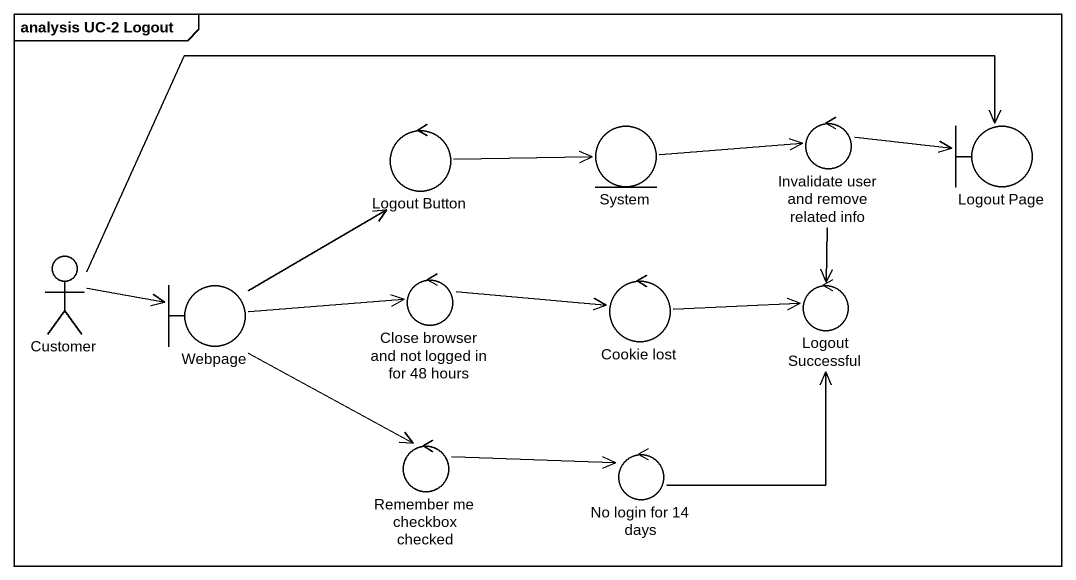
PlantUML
@startuml
mainframe analysis UC-2 Logout
control "Logout Button" as Logout_Button
entity System
control "Invalidate user and remove related info" as Invalidate_user_and_remove
boundary "Logout Page" as Logout_Page
actor Customer
boundary Webpage
control "Close browser and not logged in for 48 hours" as Close_browser_and_not
control "Cookie lost" as Cookie_lost
control "Logout Successful" as Logout_Successful
control "Remember me checkbox checked" as Remember_me_checkbox_checked
control "No login for 14 days" as No_login_for_14_days
Logout_Button -right-> System
System -right-> Invalidate_user_and_remove
Invalidate_user_and_remove -right-> Logout_Page
Invalidate_user_and_remove --> Logout_Successful
Customer -right-> Logout_Page
Customer -right-> Webpage
Webpage -up-> Logout_Button
Webpage -right-> Close_browser_and_not
Webpage --> Remember_me_checkbox_checked
Close_browser_and_not -right-> Cookie_lost
Cookie_lost -right-> Logout_Successful
Remember_me_checkbox_checked -right-> No_login_for_14_days
No_login_for_14_days -up-> Logout_Successful
@enduml
